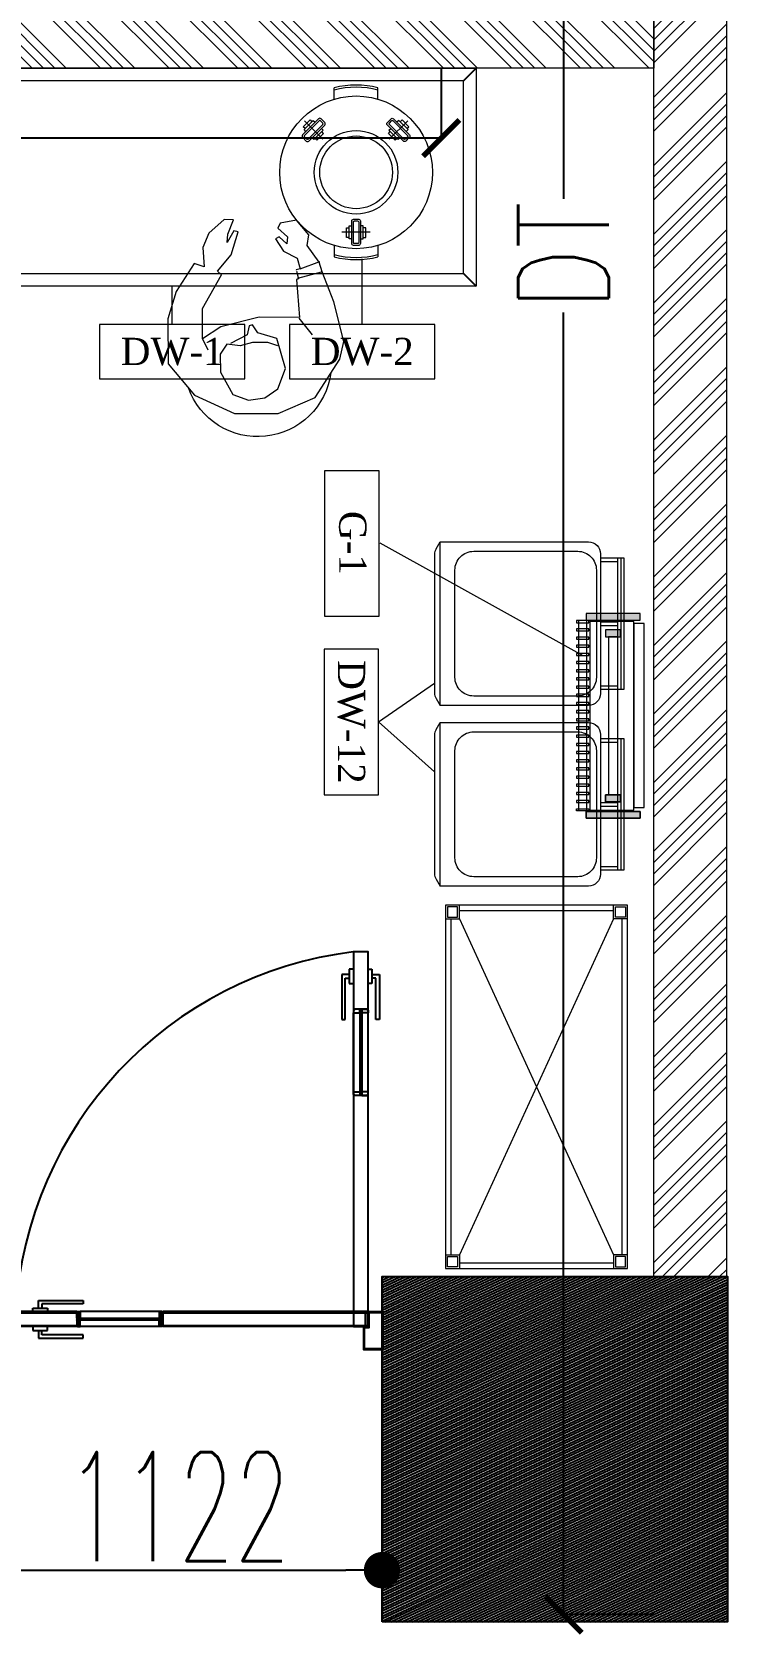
# Model space of a CAD drawing. Header units: millimetres. Extents: x -774950 to -670403, y -1165325 to -1109738.
# Drawn here: x -686167 to -684219, y -1160696 to -1156316 of the extents above; entities that cross this region are included whole.
import ezdxf

# ---------------------------------------------------------------- set-up
doc = ezdxf.new("R2010")
doc.units = ezdxf.units.MM
doc.header["$LTSCALE"] = 3000
doc.header["$MEASUREMENT"] = 0
doc.header["$PDMODE"] = 35
doc.header["$PDSIZE"] = -100
doc.layers.get('0').update_dxf_attribs({"linetype": 'CONTINUOUS'})
doc.layers.get('DEFPOINTS').update_dxf_attribs({"linetype": 'CONTINUOUS'})
for name, color, linetype, lineweight in [('01 - KITCHEN EQUIPMENTS', 255, 'CONTINUOUS', 0), ('150 mm WALL', 134, 'CONTINUOUS', 25), ('A-WALL', 26, 'CONTINUOUS', 25), ('AR_01_WALL', 134, 'CONTINUOUS', 20), ('KIT.EQUIP', 7, 'CONTINUOUS', 0), ('TOA_DOOR', 7, 'CONTINUOUS', 25)]:
    doc.layers.add(name, color=color, linetype=linetype, lineweight=lineweight)
for name, color, linetype in [('HATCH', 8, 'CONTINUOUS'), ('STR_COL', 3, 'CONTINUOUS'), ('str_col_hatch', 8, 'CONTINUOUS'), ('TOA-WALL-DADO TILE', 136, 'CONTINUOUS')]:
    doc.layers.add(name, color=color, linetype=linetype)
doc.styles.add('01_INTERIOR LAYOUT$0$Standard', font='calibril.ttf')
doc.styles.add('INSIDE', font='simplex.shx', dxfattribs={"width": 0.6})
doc.styles.get("Standard").update_dxf_attribs({"font": 'simplex.shx', "width": 0.75})
doc.dimstyles.new('DIM @ 150', dxfattribs={"dimtxt": 250, "dimasz": 100, "dimexe": 1, "dimexo": 0, "dimgap": 0.5, "dimtad": 0, "dimdec": 0, "dimzin": 0, "dimdsep": 46, "dimtxsty": 'Standard', "dimblk": 'ARCHTICK', "dimcen": -2, "dimclrd": 8, "dimclre": 8, "dimclrt": 256, "dimadec": 0, "dimazin": 0, "dimtfac": 1, "dimtdec": 0, "dimtofl": 0, "dimtmove": 0, "dimatfit": 3, "dimldrblk": 'OPEN90', "dimfxl": 0, "dimtolj": 1, "dimtzin": 0, "dimlwd": -1, "dimlwe": -1, "dimarcsym": 0})
doc.dimstyles.new('INTERNAL', dxfattribs={"dimtxt": 300, "dimasz": 100, "dimexe": 50, "dimexo": 20, "dimgap": 25, "dimtad": 1, "dimdec": 0, "dimzin": 9, "dimdsep": 46, "dimtxsty": 'INSIDE', "dimblk1": 'DOT', "dimblk2": 'DOT', "dimsah": 1, "dimcen": 0.09, "dimdle": 30, "dimclrd": 8, "dimclre": 44, "dimadec": 0, "dimazin": 0, "dimtfac": 1, "dimtdec": 0, "dimtofl": 0, "dimtmove": 2, "dimatfit": 3, "dimldrblk": 'DOT', "dimfxl": 0, "dimtolj": 1, "dimtzin": 0, "dimarcsym": 0})
pattern_1 = [(135, (951725.34, 6184.83), (-94.29269, -94.29269), []), (135, (951725.34, 6216.26), (-94.29269, -94.29269), []), (135, (951725.34, 6247.69), (-94.29269, -94.29269), []), (135, (951725.34, 6279.12), (-94.29269, -94.29269), [])]

# ---------------------------------------------------------------- blocks, each defined once
blk = doc.blocks.new('vw layout final block')
at = {"layer": 'str_col_hatch', "linetype": 'Continuous'}
h = blk.add_hatch(dxfattribs=at)
h.set_pattern_fill('ANSI31', color=256, scale=50, angle=340, style=0)
h.set_pattern_definition([(25, (-15832.223, -471116.0655), (-2.641364136, 5.66442367), [])])
h.paths.add_polyline_path([(-560236.2, -1068124), (-559286.2, -1068124), (-559286.2, -1067174), (-560236.2, -1067174)])
h.paths.add_polyline_path([(-549986.2, -1068124), (-549036.2, -1068124), (-549036.2, -1068124), (-549036.2, -1067174), (-549986.2, -1067174)])
h.paths.add_polyline_path([(-549986.2, -1056924), (-549986.2, -1057874), (-549036.2, -1057874), (-549036.2, -1056924)])
h.paths.add_polyline_path([(-560236.2, -1056924), (-560236.2, -1057874), (-559286.2, -1057874), (-559286.2, -1056924)])
h.paths.add_polyline_path([(-560236.2, -1047524), (-559286.2, -1047524), (-559286.2, -1046674), (-560236.2, -1046674)])
h.paths.add_polyline_path([(-559286.2, -1046674), (-559286.2, -1046574), (-560236.2, -1046574), (-560236.2, -1046674)])
at = {"layer": 'A-WALL'}
blk.add_arc((-585636.2, -796985.6), 273600, 256.481418, 278.37288, dxfattribs=at)
at = {"layer": 'STR_COL'}
blk.add_lwpolyline([(-560236.2, -1068124), (-560236.2, -1067174), (-559286.2, -1067174), (-559286.2, -1068124), (-560236.2, -1068124)], dxfattribs=at)
blk = doc.blocks.new('*U458')
at = {"layer": 'AR_01_WALL'}
h = blk.add_hatch(dxfattribs=at)
h.set_pattern_fill('ANSI34', color=8, scale=7, angle=90)
h.set_pattern_definition(pattern_1)
h.paths.add_polyline_path([(284136.8, 139951.4), (289584, 139951.4), (289584, 139751.4), (284136.8, 139751.4)])
blk.add_lwpolyline([(284136.8, 139951.4), (289584, 139951.4), (289584, 139751.4), (284136.8, 139751.4), (284136.8, 139951.4)], dxfattribs=at)
blk = doc.blocks.new('*U213')
at = {"layer": 'AR_01_WALL'}
h = blk.add_hatch(dxfattribs=at)
h.set_pattern_fill('ANSI34', color=8, scale=7, angle=90)
h.set_pattern_definition(pattern_1)
h.paths.add_polyline_path([(284136.8, 139951.4), (291832.5, 139951.4), (291832.5, 139751.4), (284136.8, 139751.4)])
blk.add_lwpolyline([(284136.8, 139951.4), (291832.5, 139951.4), (291832.5, 139751.4), (284136.8, 139751.4), (284136.8, 139951.4)], dxfattribs=at)
blk = doc.blocks.new('DW-11')
at = {"layer": 'KIT.EQUIP', "color": 7, "ltscale": 10}
for p, q in [((493.8, -40.9, 21.3), (482.6, -22.8, 21.3)), ((497.9, -421.3, 21.3), (497.9, -55.1, 21.3)), ((493.8, -435.5, 21.3), (482.6, -453.7, 21.3))]:
    blk.add_line(p, q, dxfattribs=at)
at = {"layer": 'KIT.EQUIP', "color": 3, "ltscale": 10}
for p, q in [((60.7, -65.4, 21.3), (-2.1, -65.4, 21.3)), ((6.8, -411, 21.3), (6.8, -65.4, 21.3)), ((60.7, -74.4, 21.3), (15.8, -74.4, 21.3)), ((60.7, -233.7, 21.3), (15.8, -233.7, 21.3)), ((60.7, -242.7, 21.3), (15.8, -242.7, 21.3)), ((60.7, -402, 21.3), (15.8, -402, 21.3))]:
    blk.add_line(p, q, dxfattribs=at)
at = {"layer": 'KIT.EQUIP', "color": 7, "ltscale": 10, "elevation": 21.3}
blk.add_lwpolyline([(482.6, -453.7), (92.1, -453.7, -0.414214), (60.7, -422.2), (60.7, -54.2, -0.414214), (92.1, -22.8), (482.6, -22.8)], format="xyb", close=True, dxfattribs=at)
at = {"layer": 'KIT.EQUIP', "color": 3, "ltscale": 10, "elevation": 21.3}
for points in [[(-2.1, -65.4), (-2.1, -411)], [(15.8, -411), (15.8, -65.4)], [(-2.1, -411), (60.7, -411)]]:
    blk.add_lwpolyline(points, dxfattribs=at)
blk.add_lwpolyline([(394.6, -429), (120.8, -429, -0.414214), (71.5, -379.6), (71.5, -96.8, -0.414214), (120.8, -47.5), (394.6, -47.5, -0.414214), (444, -96.8), (444, -379.6, -0.414214)], format="xyb", close=True, dxfattribs=at)
at = {"layer": 'KIT.EQUIP', "color": 7, "ltscale": 10}
for centre, start, end in [((470.9, -55.1, 21.3), 360, 31.7236), ((470.9, -421.3, 21.3), 328.2764, 360)]:
    blk.add_arc(centre, 26.9, start, end, dxfattribs=at)
blk = doc.blocks.new('KN-A-100_Interior Layout Plan$0$FLY')
h = blk.add_hatch(color=8)
h.paths.add_polyline_path([(-594.1, -134.6), (-575.9, -134.6), (-575.9, 14.4), (-594.1, 14.4)])
h.paths.add_polyline_path([(-549.3, -81.4), (-530.3, -81.4), (-530.3, -73.1), (-530.3, -47.3), (-530.3, -39.4), (-549.3, -39.4)])
h.paths.add_polyline_path([(-95.7, -81.4), (-76.7, -81.4), (-76.7, -39.4), (-95.7, -39.4), (-95.7, -47.3), (-95.7, -73.1)])
h.paths.add_polyline_path([(-50.1, -134.6), (-31.9, -134.6), (-31.9, 14.4), (-50.1, 14.4)])
at = {"color": 8}
blk.add_line((-53.1, -3), (-572.9, -3), dxfattribs=at)
at = {"color": 5}
for p, q in [((-50.1, -132.5), (-575.9, -132.5)), ((-574.8, -155), (-51.2, -155))]:
    blk.add_line(p, q, dxfattribs=at)
at = {"color": 8}
for points in [[(-594.1, -134.6), (-575.9, -134.6), (-575.9, 14.4), (-594.1, 14.4)], [(-594.1, -134.6), (-575.9, -134.6), (-575.9, 14.4), (-594.1, 14.4)], [(-31.9, -134.6), (-50.1, -134.6), (-50.1, 14.4), (-31.9, 14.4)], [(-50.1, -134.6), (-31.9, -134.6), (-31.9, 14.4), (-50.1, 14.4)], [(-572.9, -124), (-53.1, -124), (-53.1, -3), (-572.9, -3)]]:
    blk.add_lwpolyline(points, close=True, dxfattribs=at)
at = {"color": 5}
for points in [[(-566.9, -3), (-60.4, -3), (-60.4, 25), (-566.9, 25)], [(-549.3, -81.4), (-530.3, -81.4), (-530.3, -39.4), (-549.3, -39.4)], [(-549.3, -81.4), (-530.3, -81.4), (-530.3, -39.4), (-549.3, -39.4)], [(-76.7, -81.4), (-95.7, -81.4), (-95.7, -39.4), (-76.7, -39.4)], [(-95.7, -81.4), (-76.7, -81.4), (-76.7, -39.4), (-95.7, -39.4)], [(-530.3, -73.1), (-95.7, -73.1), (-95.7, -47.3), (-530.3, -47.3)], [(-569.1, -126.7), (-574.8, -126.7), (-574.8, -160.8), (-569.1, -160.8)], [(-546.6, -126.7), (-552.3, -126.7), (-552.3, -160.8), (-546.6, -160.8)], [(-524.1, -126.7), (-529.8, -126.7), (-529.8, -160.8), (-524.1, -160.8)], [(-501.6, -126.7), (-507.3, -126.7), (-507.3, -160.8), (-501.6, -160.8)], [(-479.1, -126.7), (-484.8, -126.7), (-484.8, -160.8), (-479.1, -160.8)], [(-456.6, -126.7), (-462.3, -126.7), (-462.3, -160.8), (-456.6, -160.8)], [(-434.1, -126.7), (-439.8, -126.7), (-439.8, -160.8), (-434.1, -160.8)], [(-411.6, -126.7), (-417.3, -126.7), (-417.3, -160.8), (-411.6, -160.8)], [(-389.1, -126.7), (-394.8, -126.7), (-394.8, -160.8), (-389.1, -160.8)], [(-366.6, -126.7), (-372.3, -126.7), (-372.3, -160.8), (-366.6, -160.8)], [(-344.1, -126.7), (-349.8, -126.7), (-349.8, -160.8), (-344.1, -160.8)], [(-321.6, -126.7), (-327.3, -126.7), (-327.3, -160.8), (-321.6, -160.8)], [(-299.1, -126.7), (-304.8, -126.7), (-304.8, -160.8), (-299.1, -160.8)], [(-276.6, -126.7), (-282.3, -126.7), (-282.3, -160.8), (-276.6, -160.8)], [(-254.1, -126.7), (-259.8, -126.7), (-259.8, -160.8), (-254.1, -160.8)], [(-231.6, -126.7), (-237.3, -126.7), (-237.3, -160.8), (-231.6, -160.8)], [(-209.1, -126.7), (-214.8, -126.7), (-214.8, -160.8), (-209.1, -160.8)], [(-186.6, -126.7), (-192.3, -126.7), (-192.3, -160.8), (-186.6, -160.8)], [(-164.1, -126.7), (-169.8, -126.7), (-169.8, -160.8), (-164.1, -160.8)], [(-141.6, -126.7), (-147.3, -126.7), (-147.3, -160.8), (-141.6, -160.8)], [(-119.1, -126.7), (-124.8, -126.7), (-124.8, -160.8), (-119.1, -160.8)], [(-96.6, -126.7), (-102.3, -126.7), (-102.3, -160.8), (-96.6, -160.8)], [(-74.1, -126.7), (-79.8, -126.7), (-79.8, -160.8), (-74.1, -160.8)], [(-56.9, -126.7), (-51.2, -126.7), (-51.2, -160.8), (-56.9, -160.8)]]:
    blk.add_lwpolyline(points, close=True, dxfattribs=at)
blk = doc.blocks.new('A$C3A863514')
at = {"layer": 'TOA_DOOR', "color": 8, "ltscale": 3}
for p, q in [((-113, 1029.6), (-113, 906.7)), ((-92, 1029.6), (-113, 1029.6)), ((-103.6, 1020.1), (-92, 1020.1)), ((-103.6, 906.7), (-103.6, 1020.1)), ((-92, 1044.7), (-92, 1005)), ((-82.6, 1044.7), (-92, 1044.7)), ((-92, 1029.6), (-92, 1020.1)), ((-92, 1005), (-82.6, 1005)), ((-40, 1044.7), (-30.6, 1044.7)), ((-30.6, 1005), (-40, 1005)), ((-30.6, 1044.7), (-30.6, 1005)), ((-30.6, 1029.6), (-30.6, 1020.1)), ((-30.6, 1029.6), (-9.6, 1029.6)), ((-19, 1020.1), (-30.6, 1020.1)), ((-19, 906.7), (-19, 1020.1)), ((-9.6, 1029.6), (-9.6, 906.7)), ((-40, 934.5), (-81, 934.5)), ((-81, 708), (-81, 924.6)), ((-62.9, 934.5), (-62.9, 708)), ((-58.1, 934.5), (-58.1, 708)), ((-40, 708), (-40, 924.6)), ((-113, 906.7), (-103.6, 906.7)), ((-9.6, 906.7), (-19, 906.7)), ((-40, 698.2), (-81, 698.2))]:
    blk.add_line(p, q, dxfattribs=at)
at = {"layer": 'TOA_DOOR', "ltscale": 3}
for p, q in [((-944.9, 135.5), (-822, 135.5)), ((-944.9, 114.5), (-944.9, 135.5)), ((-822, 135.5), (-822, 126)), ((-960, 114.5), (-920.3, 114.5)), ((-960, 105), (-960, 114.5)), ((-944.9, 114.5), (-935.4, 114.5)), ((-935.4, 126), (-935.4, 114.5)), ((-822, 126), (-935.4, 126)), ((-920.3, 114.5), (-920.3, 105)), ((-840, 105), (-840, 64)), ((-613.6, 105), (-830.2, 105)), ((-603.7, 105), (-603.7, 64)), ((-960, 62.5), (-960, 53)), ((-960, 53), (-920.3, 53)), ((-944.9, 53), (-935.4, 53)), ((-944.9, 53), (-944.9, 32)), ((-935.4, 41.4), (-935.4, 53)), ((-920.3, 53), (-920.3, 62.5)), ((-613.6, 64), (-830.2, 64)), ((-944.9, 32), (-822, 32)), ((-822, 41.4), (-935.4, 41.4)), ((-822, 32), (-822, 41.4))]:
    blk.add_line(p, q, dxfattribs=at)
at = {"layer": 'TOA_DOOR', "color": 5, "ltscale": 3}
for p, q in [((-840, 86.9), (-613.6, 86.9)), ((-840, 82.2), (-613.6, 82.2))]:
    blk.add_line(p, q, dxfattribs=at)
at = {"layer": 'TOA_DOOR', "color": 8, "ltscale": 3}
blk.add_lwpolyline([(-39.9, 64), (-40, 1092), (-81, 1092), (-80.9, 64)], close=True, dxfattribs=at)
for points in [[(-78.5, 934.5), (-78.5, 932), (-81, 932), (-81, 924.6), (-62.9, 924.6), (-62.9, 934.5), (-78.5, 934.5)], [(-42.5, 934.5), (-42.5, 932), (-40, 932), (-40, 924.6), (-58.1, 924.6), (-58.1, 934.5), (-42.5, 934.5)], [(-78.5, 698.2), (-78.5, 700.7), (-81, 700.7), (-81, 708), (-62.9, 708), (-62.9, 698.2), (-78.5, 698.2)], [(-42.5, 698.2), (-42.5, 700.7), (-40, 700.7), (-40, 708), (-58.1, 708), (-58.1, 698.2), (-42.5, 698.2)]]:
    blk.add_lwpolyline(points, dxfattribs=at)
at = {"layer": 'TOA_DOOR', "ltscale": 3}
for points in [[(-1050, 0), (-1050, 0), (-997.5, 0), (-997.5, 64), (-1010.1, 64), (-1010.1, 105), (-1050, 105), (-1050, 0)], [(-1047.6, 3.1), (-1047.6, 2.4), (-999.9, 2.4), (-999.9, 61.7), (-1012.5, 61.7), (-1012.5, 102.6), (-1047.6, 102.6), (-1047.6, 2.4)], [(-840, 105), (-1007.3, 105), (-1007.3, 101.8), (-840, 101.8)], [(-840, 101.8), (-999.4, 101.8), (-999.4, 67.2), (-840, 67.2)], [(-840, 102.5), (-837.5, 102.5), (-837.5, 105), (-830.2, 105), (-830.2, 86.9), (-840, 86.9), (-840, 102.5)], [(-603.7, 102.5), (-606.2, 102.5), (-606.2, 105), (-613.6, 105), (-613.6, 86.9), (-603.7, 86.9), (-603.7, 102.5)], [(-39.9, 105), (-603.7, 105)], [(-603.7, 101.8), (-39.9, 101.8), (-39.9, 105)], [(-47.8, 101.8), (-603.7, 101.8)], [(-603.7, 67.2), (-47.8, 67.2), (-47.8, 101.8)], [(0, 0), (0, 0), (-52.5, 0), (-52.5, 64), (-39.9, 64), (-39.9, 105), (0, 105), (0, 0)], [(-2.4, 3.1), (-2.4, 2.4), (-50.1, 2.4), (-50.1, 61.7), (-37.5, 61.7), (-37.5, 102.6), (-2.4, 102.6), (-2.4, 2.4)], [(-840, 64), (-1007.3, 64), (-1007.3, 67.2), (-840, 67.2)], [(-840, 66.5), (-837.5, 66.5), (-837.5, 64), (-830.2, 64), (-830.2, 82.2), (-840, 82.2), (-840, 66.5)], [(-603.7, 66.5), (-606.2, 66.5), (-606.2, 64), (-613.6, 64), (-613.6, 82.2), (-603.7, 82.2), (-603.7, 66.5)], [(-39.9, 67.2), (-39.9, 64), (-603.7, 64)], [(-603.7, 67.2), (-39.9, 67.2)]]:
    blk.add_lwpolyline(points, dxfattribs=at)
for points in [[(-1007.3, 101.8), (-999.4, 101.8), (-999.4, 67.2), (-1007.3, 67.2)], [(-39.9, 101.8), (-47.8, 101.8), (-47.8, 67.2), (-39.9, 67.2)]]:
    blk.add_lwpolyline(points, close=True, dxfattribs=at)
at = {"layer": 'TOA_DOOR', "color": 8, "ltscale": 3}
blk.add_arc((47.2, 43.5), 1056.3, 96.9725, 176.6607, dxfattribs=at)
at = {"layer": 'TOA_DOOR', "ltscale": 3}
for centre, radius, start, end in [((-850.4, 98.5), 15.6, 311.9747, 17.0953), ((-857.7, 96.8), 20.3, 330.6798, 14.7641), ((-845.4, 100), 14.2, 292.4741, 7.5067), ((-841.2, 99.3), 12.5, 275.6882, 327.9828), ((-834.4, 95.7), 5.19, 207.9347, 287.0897), ((-833.7, 100.1), 5.81, 208.0111, 296.8103), ((-832.8, 106.2), 8, 222.5397, 287.3666), ((-611, 106.2), 8, 252.6334, 317.4603), ((-602.5, 99.3), 12.5, 212.0172, 264.3118), ((-610.1, 100.1), 5.81, 243.1897, 331.9889), ((-598.3, 100), 14.2, 172.4933, 247.5259), ((-609.4, 95.7), 5.19, 252.9103, 332.0653), ((-593.3, 98.5), 15.6, 162.9047, 228.0253), ((-586, 96.8), 20.3, 165.2359, 209.3202), ((-850.4, 70.6), 15.6, 342.9047, 48.0253), ((-857.7, 72.2), 20.3, 345.2359, 29.3202), ((-845.4, 69), 14.2, 352.4933, 67.5259), ((-841.2, 69.8), 12.5, 32.0172, 84.3118), ((-834.4, 73.4), 5.19, 72.9103, 152.0653), ((-833.7, 68.9), 5.81, 63.1897, 151.9889), ((-832.8, 62.8), 8, 72.6334, 137.4603), ((-611, 62.8), 8, 42.5397, 107.3666), ((-602.5, 69.8), 12.5, 95.6882, 147.9828), ((-610.1, 68.9), 5.81, 28.0111, 116.8103), ((-598.3, 69), 14.2, 112.4741, 187.5067), ((-609.4, 73.4), 5.19, 27.9347, 107.0897), ((-593.3, 70.6), 15.6, 131.9747, 197.0953), ((-586, 72.2), 20.3, 150.6798, 194.7641)]:
    blk.add_arc(centre, radius, start, end, dxfattribs=at)
blk = doc.blocks.new('st rack')
at = {"layer": '01 - KITCHEN EQUIPMENTS'}
for p, q in [((-700048.1, -966967.6, 0), (-699624.1, -967891.6, 0)), ((-699624.1, -966967.6, 0), (-700048.1, -967891.6, 0))]:
    blk.add_line(p, q, dxfattribs=at)
at = {"layer": '01 - KITCHEN EQUIPMENTS', "elevation": 0}
for points in [[(-700086.1, -966929.6), (-700086.1, -967929.6), (-699586.1, -967929.6)], [(-700086.1, -966967.6), (-700048.1, -966967.6), (-700048.1, -966929.6)], [(-699586.1, -966929.6), (-700086.1, -966929.6)], [(-700048.1, -966944.6), (-699624.1, -966944.6)], [(-699586.1, -966967.6), (-699624.1, -966967.6), (-699624.1, -966929.6)], [(-699586.1, -967929.6), (-699586.1, -966929.6)], [(-700071.1, -967891.6), (-700071.1, -966967.6)], [(-699601.1, -966967.6), (-699601.1, -967891.6)], [(-700086.1, -967891.6), (-700048.1, -967891.6), (-700048.1, -967929.6)], [(-699624.1, -967914.6), (-700048.1, -967914.6)], [(-699586.1, -967891.6), (-699624.1, -967891.6), (-699624.1, -967929.6)]]:
    blk.add_lwpolyline(points, dxfattribs=at)
for points in [[(-700053.1, -966934.6), (-700081.1, -966934.6), (-700081.1, -966962.6), (-700053.1, -966962.6)], [(-699619.1, -966934.6), (-699591.1, -966934.6), (-699591.1, -966962.6), (-699619.1, -966962.6)], [(-700053.1, -967924.6), (-700081.1, -967924.6), (-700081.1, -967896.6), (-700053.1, -967896.6)], [(-699619.1, -967924.6), (-699591.1, -967924.6), (-699591.1, -967896.6), (-699619.1, -967896.6)]]:
    blk.add_lwpolyline(points, close=True, dxfattribs=at)
blk = doc.blocks.new('A$C0F5363EF')
at = {"color": 1}
for p, q in [((269.8, 521.2, 0.6), (325.1, 531.6, 0.6)), ((325.1, 531.6, 0.6), (342.2, 556.2, 0.6)), ((342.2, 556.2, 0.6), (394.2, 562.4, 0.6)), ((394.2, 562.4, 0.6), (421.3, 525.4, 0.6)), ((165.5, 468.6, 0.6), (245.1, 507, 0.6)), ((245.1, 507, 0.6), (269.8, 521.2, 0.6)), ((321.6, 487.2, 0.6), (295.8, 471.6, 0.6)), ((361.9, 475.7, 0.6), (321.6, 487.2, 0.6)), ((401, 485.3, 0.6), (361.9, 475.7, 0.6)), ((381.5, 511.9, 0.6), (369.5, 496.7, 0.6)), ((369.5, 496.7, 0.6), (398.4, 496.3, 0.6)), ((416.7, 511.1, 0.6), (381.5, 511.9, 0.6)), ((398.4, 496.3, 0.6), (401, 485.3, 0.6)), ((421.3, 525.4, 0.6), (416.7, 511.1, 0.6)), ((71, 408.4, 0.6), (165.5, 468.6, 0.6)), ((282.8, 443.6, 0.6), (204.6, 372.8, 0.6)), ((298.2, 459.9, 0.6), (279.8, 448.3, 0.6)), ((279.8, 448.3, 0.6), (282.8, 443.6, 0.6)), ((295.8, 471.6, 0.6), (302, 462.3, 0.6)), ((302, 462.3, 0.6), (300.9, 461.6, 0.6)), ((506.1, 404.9, 0.6), (521.4, 444.4, 0.6)), ((521.4, 444.4, 0.6), (540.6, 427.1, 0.6)), ((46, 365.2, 0.6), (71, 408.4, 0.6)), ((460.1, 369.3, 0.6), (489.3, 429.3, 0.6)), ((489.3, 429.3, 0.6), (500.1, 423, 0.6)), ((500.1, 423, 0.6), (491.7, 386.8, 0.6)), ((491.7, 386.8, 0.6), (506.1, 404.9, 0.6)), ((540.6, 427.1, 0.6), (546.3, 371.3, 0.6)), ((23.1, 241.9, 0.6), (46, 365.2, 0.6)), ((204.6, 372.8, 0.6), (286.6, 297.1, 0.6)), ((457, 311.1, 0.6), (460.1, 369.3, 0.6)), ((546.3, 371.3, 0.6), (531.2, 331.3, 0.6)), ((416.5, 208.3, 0.6), (441.8, 311.8, 0.6)), ((441.8, 311.8, 0.6), (457, 311.1, 0.6)), ((531.2, 331.3, 0.6), (491.6, 295.1, 0.6)), ((286.6, 297.1, 0.6), (345.2, 206.1, 0.6)), ((491.6, 295.1, 0.6), (518.1, 283.2, 0.6)), ((518.1, 283.2, 0.6), (501.4, 192.4, 0.6)), ((66.6, 140.3, 0.6), (23.1, 241.9, 0.6)), ((345.2, 206.1, 0.6), (359.3, 146.7, 0.6)), ((359.3, 146.7, 0.6), (416.5, 208.3, 0.6)), ((501.4, 192.4, 0.6), (466.7, 122.2, 0.6)), ((56.9, 157.7, 0.6), (58.7, 158.8, 0.6)), ((154.4, 57.8, 0.6), (66.6, 140.3, 0.6)), ((466.7, 122.2, 0.6), (380.6, 32.3, 0.6)), ((269.1, 19, 0.6), (154.4, 57.8, 0.6)), ((380.6, 32.3, 0.6), (269.1, 19, 0.6))]:
    blk.add_line(p, q, dxfattribs=at)
at = {"color": 1, "elevation": 0.6}
for points in [[(282.2, 448.6), (246.5, 505.9)], [(295.8, 471.6), (269.5, 523.7)], [(204.9, 370.3), (146.9, 361.7)], [(194.9, 274.7), (221.7, 263.2), (252.7, 234.1), (271.1, 204.1), (300.5, 182.2), (295.2, 149.6), (260, 114.2), (193.7, 92.5), (151.7, 110.7), (122.9, 146.4), (113.6, 188.8), (137, 244), (210.6, 287.6), (259.9, 263.3), (285.5, 269.7), (290.6, 261.4), (277.6, 239.3), (294.5, 190.6)], [(359.3, 146.7), (328.1, 135.3)]]:
    blk.add_lwpolyline(points, dxfattribs=at)
at = {"color": 1}
blk.add_arc((203.2, 203.2, 0.6), 203.2, 144.468, 296.967, dxfattribs=at)
blk = doc.blocks.new('_ArchTick')
at = {"color": 0, "linetype": 'ByBlock', "const_width": 0.15}
blk.add_lwpolyline([(-0.5, -0.5), (0.5, 0.5)], dxfattribs=at)
blk = doc.blocks.new('*D465')
at = {"layer": 'DEFPOINTS', "color": 0, "transparency": 16777216}
for p in [(-689903.7, -1156415.6, 0), (-685041.5, -1156415.6), (-685041.5, -1156608)]:
    blk.add_point(p, dxfattribs=at)
at = {"layer": 'TOA-WALL-DADO TILE', "color": 8, "transparency": 16777216}
for p, q in [((-689903.7, -1156415.6), (-689903.7, -1156609)), ((-685041.5, -1156415.6), (-685041.5, -1156609)), ((-689903.7, -1156608), (-687629.4, -1156608)), ((-685041.5, -1156608), (-687315.9, -1156608))]:
    blk.add_line(p, q, dxfattribs=at)
at = {"layer": 'TOA-WALL-DADO TILE', "color": 8, "transparency": 16777216, "xscale": 100, "yscale": 100, "zscale": 100, "rotation": 180}
blk.add_blockref('_ArchTick', (-689903.7, -1156608), dxfattribs=at)
at = {"layer": 'TOA-WALL-DADO TILE', "color": 8, "transparency": 16777216, "xscale": 100, "yscale": 100, "zscale": 100}
blk.add_blockref('_ArchTick', (-685041.5, -1156608), dxfattribs=at)
at = {"layer": 'TOA-WALL-DADO TILE', "transparency": 16777216, "insert": (-687472.6, -1156608), "char_height": 250, "attachment_point": 5}
blk.add_mtext('\\A1;DT', dxfattribs=at)
blk = doc.blocks.new('_Open90')
at = {"color": 0, "linetype": 'ByBlock'}
for p, q in [((-0.5, 0.5), (0, 0)), ((0, 0), (-1, 0)), ((0, 0), (-0.5, -0.5))]:
    blk.add_line(p, q, dxfattribs=at)
blk = doc.blocks.new('*D468')
at = {"layer": 'DEFPOINTS', "color": 0, "transparency": 16777216}
for p in [(-684456.2, -1152044.3, 0), (-684705.1, -1160669.7), (-684451.9, -1160669.7, 0)]:
    blk.add_point(p, dxfattribs=at)
at = {"layer": 'TOA-WALL-DADO TILE', "color": 8, "transparency": 16777216}
for p, q in [((-684456.2, -1152044.3), (-684706.1, -1152044.3)), ((-684705.1, -1152044.3), (-684705.1, -1156774.6)), ((-684705.1, -1160669.7), (-684705.1, -1157088.1)), ((-684451.9, -1160669.7), (-684706.1, -1160669.7))]:
    blk.add_line(p, q, dxfattribs=at)
at = {"layer": 'TOA-WALL-DADO TILE', "color": 8, "transparency": 16777216, "xscale": 100, "yscale": 100, "zscale": 100}
for p, rotation in [((-684705.1, -1152044.3), 90), ((-684705.1, -1160669.7), 270)]:
    blk.add_blockref('_ArchTick', p, dxfattribs=dict(at, rotation=rotation))
at = {"layer": 'TOA-WALL-DADO TILE', "transparency": 16777216, "insert": (-684705.1, -1156931.3), "char_height": 250, "attachment_point": 5, "rotation": 90}
blk.add_mtext('\\A1;DT', dxfattribs=at)
blk = doc.blocks.new('_DOT')
at = {"color": 0, "linetype": 'ByBlock'}
blk.add_line((-0.5, 0), (-1, 0), dxfattribs=at)
at = {"color": 0, "linetype": 'ByBlock', "const_width": 0.5}
blk.add_lwpolyline([(-0.25, 0, 1), (0.25, 0, 1)], format="xyb", close=True, dxfattribs=at)
blk = doc.blocks.new('*D474')
at = {"layer": 'A-WALL', "color": 44, "lineweight": -2, "transparency": 16777216}
for p, q in [((-686325.9, -1159983.1), (-686325.9, -1160597.5)), ((-685204.2, -1160001.7), (-685204.2, -1160597.5))]:
    blk.add_line(p, q, dxfattribs=at)
at = {"layer": 'A-WALL', "color": 8, "lineweight": -2, "transparency": 16777216}
blk.add_line((-686225.9, -1160547.5), (-685304.2, -1160547.5), dxfattribs=at)
at = {"layer": 'DEFPOINTS', "color": 0, "transparency": 16777216}
for p in [(-686325.9, -1159963.1, 0), (-685204.2, -1159981.7, 0), (-685204.2, -1160547.5)]:
    blk.add_point(p, dxfattribs=at)
at = {"layer": 'A-WALL', "color": 8, "lineweight": -2, "transparency": 16777216, "xscale": 100, "yscale": 100, "zscale": 100, "rotation": 180}
blk.add_blockref('_DOT', (-686325.9, -1160547.5), dxfattribs=at)
at = {"layer": 'A-WALL', "color": 8, "lineweight": -2, "transparency": 16777216, "xscale": 100, "yscale": 100, "zscale": 100}
blk.add_blockref('_DOT', (-685204.2, -1160547.5), dxfattribs=at)
at = {"layer": 'A-WALL', "color": 0, "transparency": 16777216, "insert": (-685765.1, -1160372.5), "char_height": 300, "attachment_point": 5, "style": 'INSIDE'}
blk.add_mtext('\\A1;1122', dxfattribs=at)

msp = doc.modelspace()

# ---------------------------------------------------------------- linework, layer by layer
msp.add_line((-684980.5, -1156450.3, 0), (-684945.5, -1156415.3, 0))
at = {"layer": 'KIT.EQUIP'}
for p, q in [((-685335.6, -1156500.9, 0), (-685335.6, -1156469.7, 0)), ((-685215.6, -1156500.9, 0), (-685215.6, -1156469.7, 0)), ((-685417.6, -1156560.1, 0), (-685367, -1156610.8, 0)), ((-685133.6, -1156560.1, 0), (-685184.3, -1156610.8, 0)), ((-685236.6, -1156867.1, 0), (-685314.6, -1156867.1, 0)), ((-685335.6, -1156903.4, 0), (-685335.6, -1156934.5, 0)), ((-685215.6, -1156903.4, 0), (-685215.6, -1156934.5, 0))]:
    msp.add_line(p, q, dxfattribs=at)
at = {"layer": 'KIT.EQUIP', "color": 1}
for p, q in [((-685258.5, -1157120.6, 0), (-685258.5, -1156939.6, 0)), ((-685781.4, -1157120.6, 0), (-685781.4, -1157015.3, 0)), ((-685210.1, -1157721.6, 0), (-684652.3, -1158031.1, 0)), ((-685213.8, -1158214.1, 0), (-685059.8, -1158350.9, 0))]:
    msp.add_line(p, q, dxfattribs=at)
at = {"layer": 'KIT.EQUIP', "elevation": 0}
for points in [[(-686445.5, -1156415.3), (-684945.5, -1156415.3), (-684945.5, -1157015.3), (-686445.5, -1157015.3)], [(-686410.5, -1156450.3), (-686410.5, -1156980.3), (-684980.5, -1156980.3), (-684980.5, -1156450.3)]]:
    msp.add_lwpolyline(points, close=True, dxfattribs=at)
for points in [[(-685422.8, -1156605.8), (-685412.7, -1156616, 0.414214), (-685405.9, -1156616), (-685361.8, -1156571.9, 0.414214), (-685361.8, -1156565.1), (-685371.9, -1156554.9, 0.414214), (-685378.7, -1156554.9), (-685422.8, -1156599, 0.414214)], [(-685417.4, -1156604.5), (-685411.3, -1156610.6, 0.414214), (-685407.2, -1156610.6), (-685367.2, -1156570.5, 0.414214), (-685367.2, -1156566.4), (-685373.3, -1156560.3, 0.414214), (-685377.4, -1156560.3), (-685417.4, -1156600.4, 0.414214)], [(-685128.4, -1156605.8), (-685138.6, -1156616, -0.414214), (-685145.4, -1156616), (-685189.5, -1156571.9, -0.414214), (-685189.5, -1156565.1), (-685179.3, -1156554.9, -0.414214), (-685172.5, -1156554.9), (-685128.4, -1156599, -0.414214)], [(-685133.8, -1156604.5), (-685139.9, -1156610.6, -0.414214), (-685144, -1156610.6), (-685184.1, -1156570.5, -0.414214), (-685184.1, -1156566.4), (-685178, -1156560.3, -0.414214), (-685173.9, -1156560.3), (-685133.8, -1156600.4, -0.414214)], [(-685268.4, -1156903.1), (-685282.8, -1156903.1, -0.414214), (-685287.6, -1156898.3), (-685287.6, -1156835.9, -0.414214), (-685282.8, -1156831.1), (-685268.4, -1156831.1, -0.414214), (-685263.6, -1156835.9), (-685263.6, -1156898.3, -0.414214)], [(-685271.3, -1156898.3), (-685279.9, -1156898.3, -0.414214), (-685282.8, -1156895.4), (-685282.8, -1156838.8, -0.414214), (-685279.9, -1156835.9), (-685271.3, -1156835.9, -0.414214), (-685268.4, -1156838.8), (-685268.4, -1156895.4, -0.414214)]]:
    msp.add_lwpolyline(points, format="xyb", close=True, dxfattribs=at)
for points in [[(-685415.7, -1156581.7), (-685420.8, -1156576.6), (-685402.1, -1156557.9), (-685397, -1156563)], [(-685413.5, -1156589.7), (-685418.6, -1156584.6), (-685393.2, -1156559.1), (-685388.1, -1156564.2)], [(-685396.5, -1156606.7), (-685391.5, -1156611.8), (-685366, -1156586.3), (-685371.1, -1156581.2)], [(-685154.7, -1156606.7), (-685159.8, -1156611.8), (-685185.3, -1156586.3), (-685180.2, -1156581.2)], [(-685137.7, -1156589.7), (-685132.7, -1156584.6), (-685158.1, -1156559.1), (-685163.2, -1156564.2)], [(-685135.6, -1156581.7), (-685130.5, -1156576.6), (-685149.1, -1156557.9), (-685154.2, -1156563)], [(-685388.5, -1156608.9), (-685383.5, -1156613.9), (-685364.8, -1156595.3), (-685369.9, -1156590.2)], [(-685162.7, -1156608.9), (-685167.8, -1156613.9), (-685186.5, -1156595.3), (-685181.4, -1156590.2)], [(-685294.8, -1156881), (-685302, -1156881), (-685302, -1156854.6), (-685294.8, -1156854.6)], [(-685287.6, -1156885.1), (-685294.8, -1156885.1), (-685294.8, -1156849.1), (-685287.6, -1156849.1)], [(-685263.6, -1156885.1), (-685256.4, -1156885.1), (-685256.4, -1156849.1), (-685263.6, -1156849.1)], [(-685256.4, -1156881), (-685249.2, -1156881), (-685249.2, -1156854.6), (-685256.4, -1156854.6)]]:
    msp.add_lwpolyline(points, dxfattribs=at)
at = {"layer": 'KIT.EQUIP', "color": 1, "elevation": 0}
for points in [[(-685981.4, -1157270.6), (-685581.4, -1157270.6), (-685581.4, -1157120.6), (-685981.4, -1157120.6)], [(-685458.5, -1157270.6), (-685058.5, -1157270.6), (-685058.5, -1157120.6), (-685458.5, -1157120.6)], [(-685363.8, -1158014.1), (-685363.8, -1158414.1), (-685213.8, -1158414.1), (-685213.8, -1158014.1)]]:
    msp.add_lwpolyline(points, close=True, dxfattribs=at)
at = {"layer": 'KIT.EQUIP', "color": 1}
msp.add_lwpolyline([(-685362, -1157523.3), (-685362, -1157923.3), (-685212, -1157923.3), (-685212, -1157523.3)], close=True, dxfattribs=at)
at = {"layer": 'KIT.EQUIP', "color": 1, "elevation": 0}
msp.add_lwpolyline([(-685213.8, -1158214.1), (-685059.8, -1158107)], dxfattribs=at)
at = {"layer": 'KIT.EQUIP'}
for radius in [210, 115, 100]:
    msp.add_circle((-685275.6, -1156702.1, 0), radius, dxfattribs=at)
for radius, start, end in [(240, 75.5225, 104.4775), (234, 75.1428, 104.8572), (234, 255.1428, 284.8572), (240, 255.5225, 284.4775)]:
    msp.add_arc((-685275.6, -1156702.1, 0), radius, start, end, dxfattribs=at)
at = {"layer": 'TOA-WALL-DADO TILE'}
msp.add_line((-684980.5, -1156980.3, 0), (-684945.5, -1157015.3, 0), dxfattribs=at)

# ---------------------------------------------------------------- block references
at = {"color": 1, "xscale": 1.044375000000003, "yscale": 1.044375000000003, "zscale": 1.044375000000003, "rotation": 179.999999904858}
for p in [(-684539.9, -1158192.5, -22.2), (-684539.9, -1158689.4, -22.2)]:
    msp.add_blockref('DW-11', p, dxfattribs=at)
at = {"layer": '150 mm WALL', "lineweight": 25, "rotation": 90.00000000000001}
msp.add_blockref('*U213', (-544505, -1443876.8), dxfattribs=at)
at = {"layer": '150 mm WALL', "lineweight": 25}
msp.add_blockref('*U458', (-974040.5, -1296167), dxfattribs=at)
at = {"layer": 'A-WALL', "linetype": 'Continuous'}
msp.add_blockref('vw layout final block', (-124968, -92565.7, 0), dxfattribs=at)
at = {"layer": 'HATCH', "linetype": 'Continuous'}
msp.add_blockref('st rack', (15056.8, -191788.1), dxfattribs=at)
at = {"layer": 'KIT.EQUIP', "ltscale": 0.5, "xscale": -0.9992640724115112, "yscale": 0.9992640724115112, "zscale": 0.9992640724115112, "rotation": 316.7870500016804}
msp.add_blockref('A$C0F5363EF', (-685537, -1157513.2, -25.5), dxfattribs=at)
at = {"layer": 'KIT.EQUIP', "rotation": 269.9999999999999}
msp.add_blockref('KN-A-100_Interior Layout Plan$0$FLY', (-684508.5, -1158510.2, 0), dxfattribs=at)
at = {"layer": 'TOA_DOOR', "ltscale": 3, "xscale": 1.002583052446346, "yscale": 1.002583052446346, "zscale": 1.002583052446346}
msp.add_blockref('A$C3A863514', (-685201.9, -1159941.3, 0), dxfattribs=at)

# ---------------------------------------------------------------- texts
at = {"layer": 'KIT.EQUIP', "char_height": 75, "attachment_point": 5, "style": '01_INTERIOR LAYOUT$0$Standard'}
for s, insert in [('{\\fTimes New Roman|b0|i0|c0|p18;DW-1}', (-685781.4, -1157195.6, 0)), ('{\\fTimes New Roman|b0|i0|c0|p18;DW-2}', (-685258.5, -1157195.6, 0))]:
    msp.add_mtext(s, dxfattribs=dict(at, insert=insert))
at = {"layer": 'KIT.EQUIP', "char_height": 75, "attachment_point": 5, "rotation": 270, "style": '01_INTERIOR LAYOUT$0$Standard'}
for s, insert in [('{\\fTimes New Roman|b0|i0|c0|p18;G-1}', (-685285.1, -1157721.6, 0)), ('{\\fTimes New Roman|b0|i0|c0|p18;DW-12}', (-685288.8, -1158214.1, 0))]:
    msp.add_mtext(s, dxfattribs=dict(at, insert=insert))

# ---------------------------------------------------------------- dimensions: what is measured, and where the dimension line sits
at = {"layer": 'A-WALL'}
dim = msp.add_linear_dim(base=(-685204.2, -1160547.5), p1=(-686325.9, -1159963.1, 0), p2=(-685204.2, -1159981.7, 0), dimstyle='INTERNAL', override={"dimfxl": 100, "dimarcsym": 1}, dxfattribs=at)
dim.commit()
dim.dimension.update_dxf_attribs({"geometry": '*D474', "text_midpoint": (-685765.1, -1160372.5)})
at = {"layer": 'TOA-WALL-DADO TILE'}
dim = msp.add_linear_dim(base=(-684705.1, -1160669.7, 0), p1=(-684456.2, -1152044.3), p2=(-684451.9, -1160669.7, 0), angle=90, text='DT', dimstyle='DIM @ 150', dxfattribs=at)
dim.commit()
dim.dimension.update_dxf_attribs({"geometry": '*D468', "text_midpoint": (-684705.1, -1156931.3, 0), "dimtype": 160})
dim = msp.add_linear_dim(base=(-685041.5, -1156608), p1=(-689903.7, -1156415.6, 0), p2=(-685041.5, -1156415.6), text='DT', dimstyle='DIM @ 150', dxfattribs=at)
dim.commit()
dim.dimension.update_dxf_attribs({"geometry": '*D465', "text_midpoint": (-687472.6, -1156608)})

doc.saveas('drawing.dxf')
